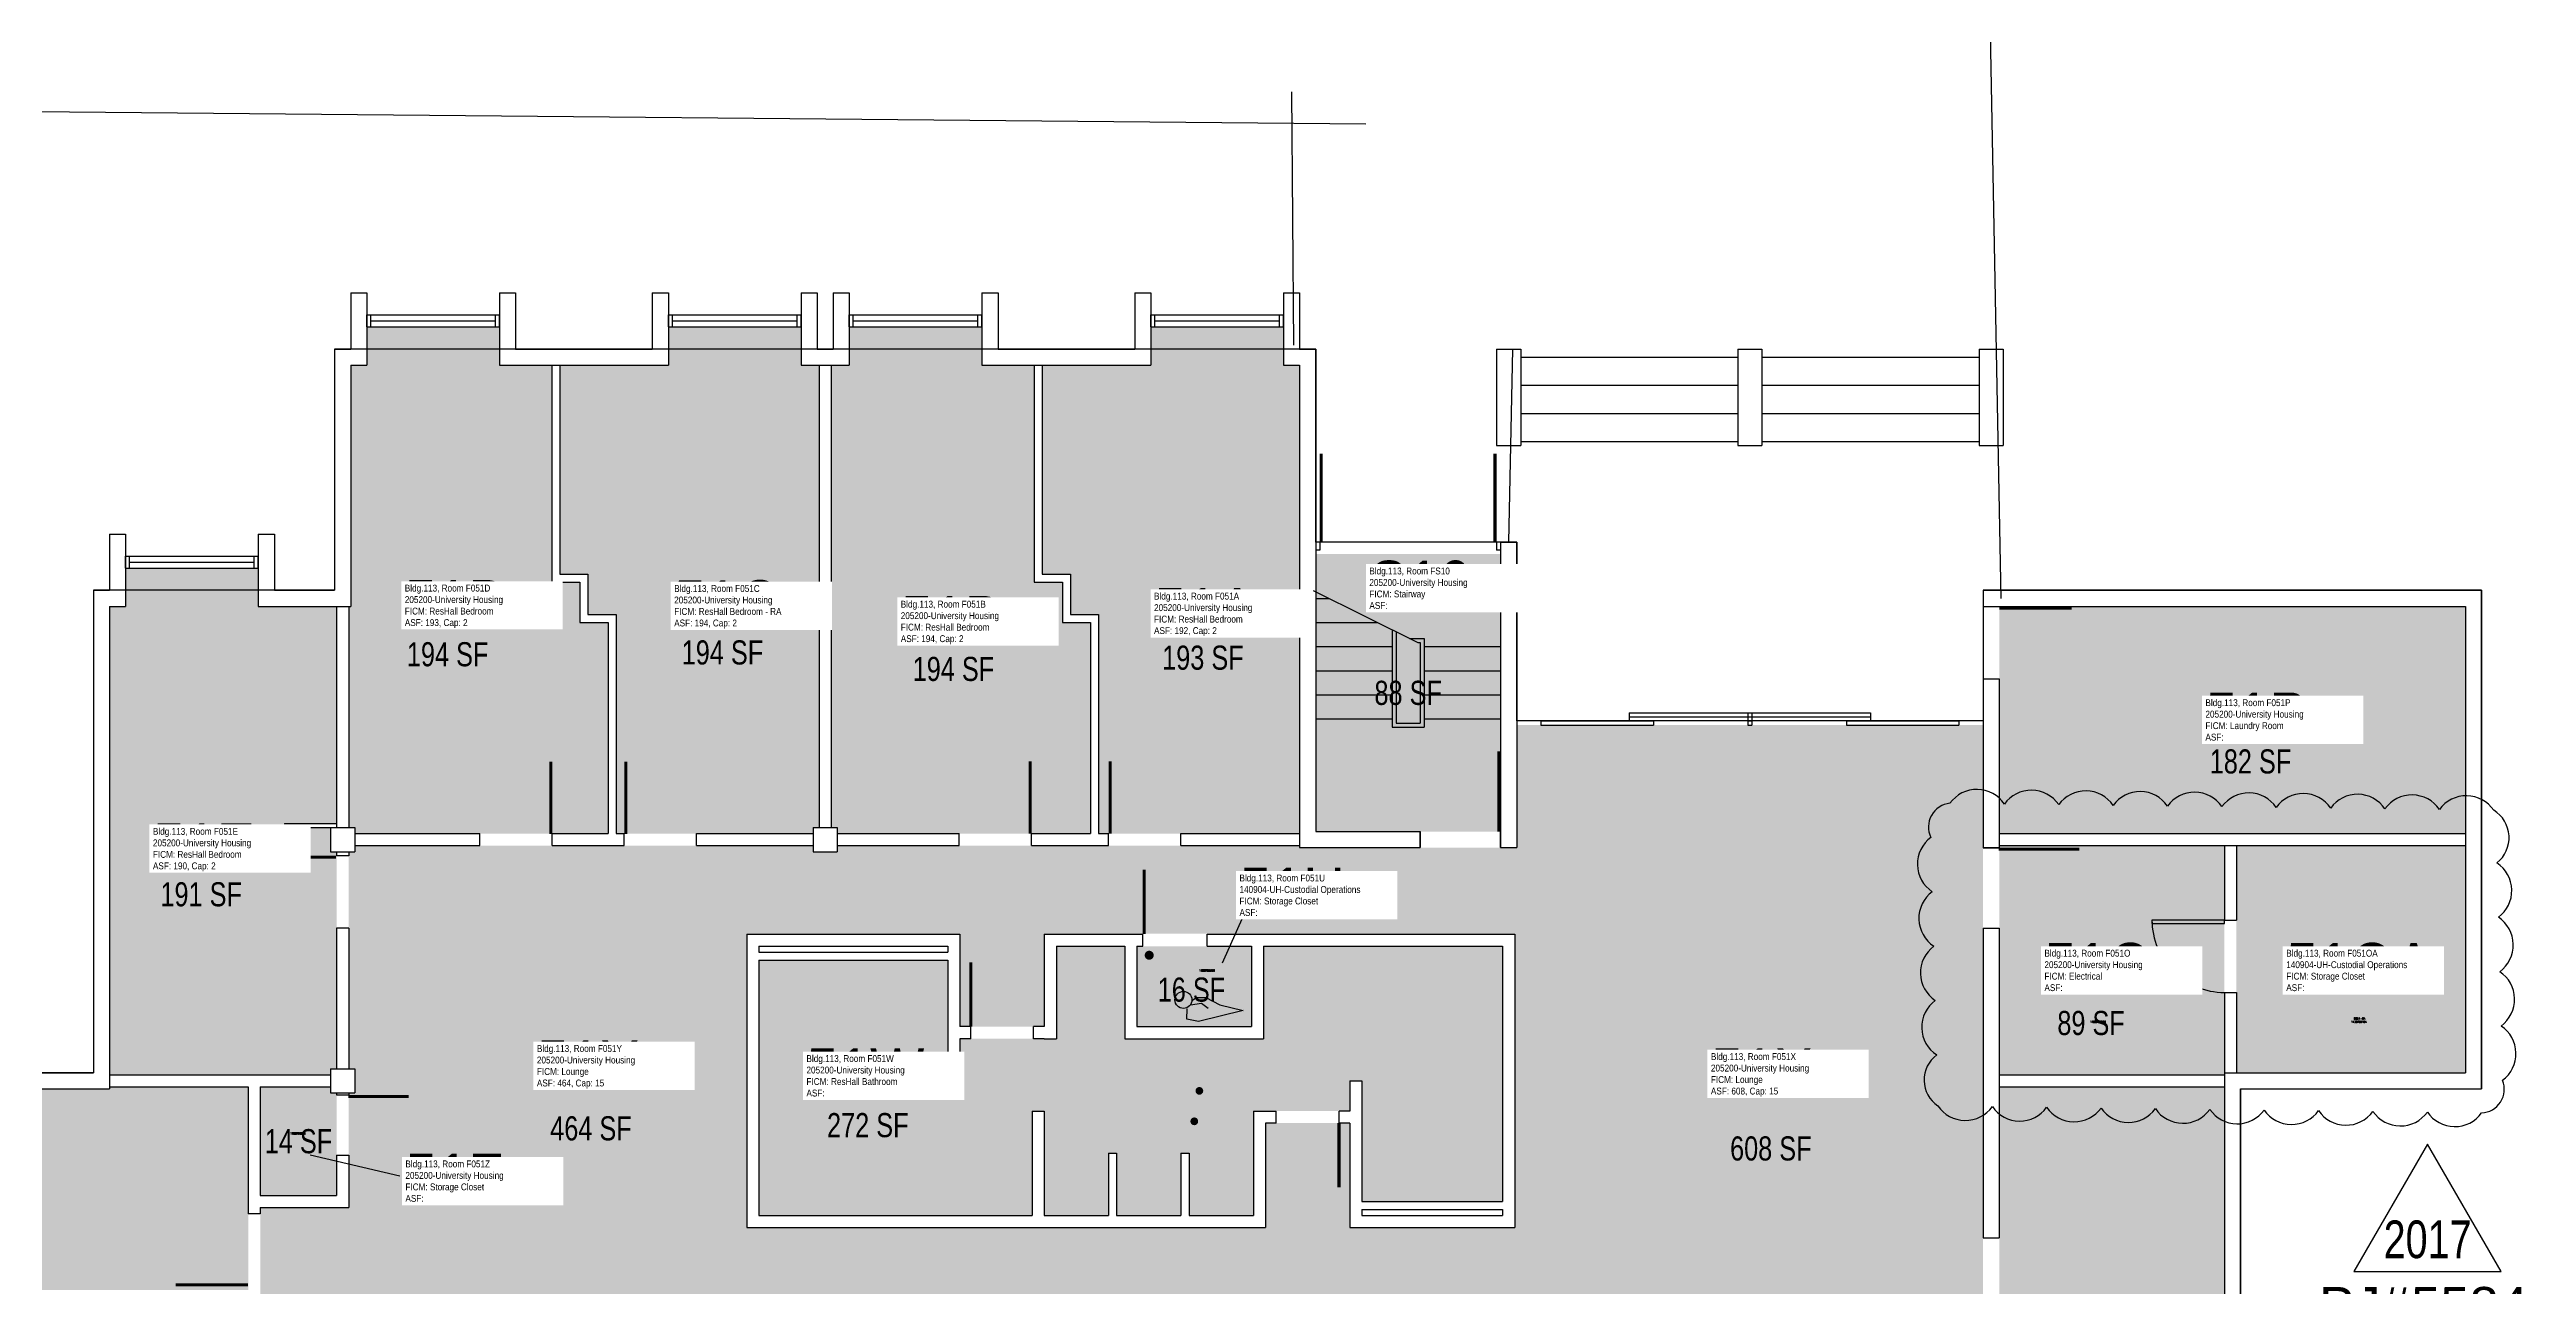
# Model space of a CAD drawing. Header units: inches. Extents: x -168 to 3268, y -1228 to 4808.
# Drawn here: x 814 to 2046, y 258 to 873 of the extents above; entities that cross this region are included whole.
import ezdxf
from ezdxf.enums import TextEntityAlignment as Align

# ---------------------------------------------------------------- set-up
doc = ezdxf.new("R2010")
doc.units = ezdxf.units.IN
doc.header["$LTSCALE"] = 100
doc.header["$MEASUREMENT"] = 0
doc.layers.get('0').update_dxf_attribs({"linetype": 'CONTINUOUS'})
for name, color, linetype in [('A-DOOR', 2, 'CONTINUOUS'), ('A-FLOR', 3, 'CONTINUOUS'), ('A-GLAZ', 1, 'CONTINUOUS'), ('A-IDEN-ICON', 4, 'CONTINUOUS'), ('A-IDEN-RNUM', 7, 'CONTINUOUS'), ('A-IDEN-SNUM', 4, 'CONTINUOUS'), ('A-IDEN-VNUM', 4, 'CONTINUOUS'), ('A-SITE', 3, 'CONTINUOUS'), ('A-WALL', 5, 'CONTINUOUS'), ('AREA-TEXT', 3, 'CONTINUOUS'), ('Rooms-Category-Color', 7, 'CONTINUOUS'), ('Rooms-College-Color', 7, 'CONTINUOUS'), ('Rooms-Department-Color', 7, 'CONTINUOUS'), ('Rooms-Division-Color', 7, 'CONTINUOUS'), ('Rooms-Information', 7, 'CONTINUOUS')]:
    doc.layers.add(name, color=color, linetype=linetype)
doc.layers.add('A-REV', color=1, linetype='CONTINUOUS', true_color=0xff0000)
doc.styles.add('Arial', font='arial.ttf')
doc.styles.add('CP_AREA', font='arial.ttf', dxfattribs={"height": 15})
doc.styles.add('CP_ROOMVNUMBER', font='arial.ttf', dxfattribs={"width": 0.85, "height": 0.075})
doc.styles.add('ROOMSNUMBER', font='TXT.SHX', dxfattribs={"height": 1})

# ---------------------------------------------------------------- blocks, each defined once
blk = doc.blocks.new('CPBATH')
at = {"const_width": 0.0127}
for points in [[(0.0571, 0.0168, 0.861492), (-0.0551, 0, 1)], [(-0.0551, 0, 0.726902), (0.0487, -0.0337, 1)], [(0.0571, 0.0168, 0.729002), (-0.0084, -0.0042, 1)], [(-0.0084, -0.0042, 0.609468), (0.0487, -0.0337, 1)]]:
    blk.add_lwpolyline(points, format="xyb", dxfattribs=at)
at = {"const_width": 0.00637}
for points in [[(0.0544, 0.0152, 1), (0.0599, 0.0184, 1)], [(0.0459, -0.0353, 1), (0.0515, -0.0321, 1)]]:
    blk.add_lwpolyline(points, format="xyb", close=True, dxfattribs=at)
blk = doc.blocks.new('CPCUST')
for p, q in [((0.0262, -0.0408), (0.0446, -0.0406)), ((0.0297, -0.0341), (0.0376, -0.0302)), ((0.0376, -0.0302), (0.0533, -0.0324)), ((0.0446, -0.0406), (0.0543, -0.0505)), ((0.0533, -0.0324), (0.0745, -0.0479)), ((0.0171, -0.0639), (0.02, -0.0466)), ((0.0358, -0.0705), (0.0171, -0.0639)), ((0.1117, -0.0625), (0.0358, -0.0705)), ((0.0745, -0.0479), (0.1117, -0.0625))]:
    blk.add_line(p, q)
at = {"const_width": 0.015}
blk.add_lwpolyline([(-0.03, 0.05), (0.01, -0.0193)], dxfattribs=at)
at = {"const_width": 0.0075}
blk.add_lwpolyline([(-0.0332, 0.0481, 1), (-0.0268, 0.0519, 1)], format="xyb", close=True, dxfattribs=at)
blk.add_circle((0.0158, -0.0313), 0.0141)
blk = doc.blocks.new('ProjectRev')
at = {"transparency": 16777216}
blk.add_lwpolyline([(0, 0.122), (-0.1221, -0.0895), (0.1221, -0.0895)], close=True, dxfattribs=at)
at = {"transparency": 16777216, "insert": (-0.1798, -0.1151), "char_height": 0.0625, "width": 0.24749, "attachment_point": 1, "style": 'Arial'}
blk.add_mtext('PJ#', dxfattribs=at)
at = {"transparency": 16777216, "style": 'Arial', "width": 0.75}
blk.add_attdef('YEAR', text='', height=2.5, dxfattribs=at).set_placement((0, 0), align=Align.MIDDLE_CENTER)
at = {"transparency": 16777216, "style": 'Arial'}
blk.add_attdef('PROJECT', text='', height=2.5, dxfattribs=at).set_placement((-0.0276, -0.1151), align=Align.TOP_LEFT)

msp = doc.modelspace()

# ---------------------------------------------------------------- hatches: boundary and pattern name
at = {"layer": 'A-DOOR'}
h = msp.add_hatch(color=256, dxfattribs=at)
h.dxf.hatch_style = 1
h.paths.add_polyline_path([(1860, 440), (1860, 438.3), (1896, 438.3), (1896, 440)])
at = {"layer": 'Rooms-Category-Color', "true_color": 0x728ef3}
for points in [[(963, 596), (963, 486), (966, 486), (966, 483), (1028.2, 483), (1064.2, 483), (1092, 483), (1064.2, 483), (1092, 483), (1092, 588), (1078, 588), (1078, 608), (1064, 608), (1064, 716), (1038, 716), (1038, 735), (972, 735), (972, 716), (964, 716), (964, 596)], [(1068, 612), (1082, 612), (1082, 592), (1096, 592), (1096, 483), (1100, 483), (1136, 483), (1194, 483), (1194, 486), (1197, 486), (1197, 716), (1188, 716), (1188, 735), (1122, 735), (1122, 716), (1068, 716)], [(1278, 716), (1304, 716), (1304, 608), (1318, 608), (1318, 588), (1332, 588), (1332, 483), (1302.7, 483), (1266.7, 483), (1206, 483), (1206, 486), (1203, 486), (1203, 716), (1212, 716), (1212, 735), (1278, 735), (1278, 716), (1278, 735)], [(1362, 735), (1362, 716), (1308, 716), (1308, 612), (1322, 612), (1322, 592), (1336, 592), (1336, 483), (1341, 483), (1377, 483), (1436, 483), (1436, 716), (1428, 716), (1428, 735)], [(918, 615), (852, 615), (852, 596), (844, 596), (844, 363), (954, 363), (954, 366), (957, 366), (957, 436), (957, 472), (957, 474), (954, 474), (954, 486), (931, 486), (931, 488), (957, 488), (957, 596), (918, 596)], [(1784, 483), (1821, 483), (2016, 483), (2016, 596), (1986, 596), (1784, 596), (1784, 560)], [(1348, 287), (1419, 287), (1419, 339), (1461, 339), (1461, 287.1), (1543, 287.3), (1543, 433.3), (1390, 433.3), (1358, 433.3), (1348, 433.3), (1348, 477), (1377, 477), (1436, 477), (1436, 476), (1496, 476), (1536, 476), (1544, 476), (1544, 477), (1544, 483), (1544, 537), (1776, 537), (1776, 475.9), (1776, 435.9), (1776, 282), (1776, 246), (1774, 246), (1774, 243), (1713.2, 243), (1677.2, 243), (1641.3, 243), (1546, 243), (1546, 246), (1534, 246), (1534, 243), (1473.3, 243), (1437.3, 243), (1348, 243), (1437.3, 243), (1348, 243)], [(1348, 243), (1304, 243), (1304, 244), (1244, 244), (1204, 244), (1196, 244), (1196, 243), (1132.4, 243), (1096.4, 243), (1060.6, 243), (1096.4, 243), (1060.6, 243), (1024.6, 243), (966, 243), (966, 246), (954, 246), (954, 243), (919, 243), (919, 257.8), (919, 293.8), (919, 297), (963, 297), (963, 323), (963, 353), (963, 354), (966, 354), (966, 366), (963, 366), (963, 436), (963, 472), (963, 474), (966, 474), (966, 477), (1028.2, 477), (1064.2, 477), (1100, 477), (1064.2, 477), (1100, 477), (1136, 477), (1194, 477), (1194, 474), (1206, 474), (1206, 477), (1266.7, 477), (1302.7, 477), (1348, 477), (1348, 433.3), (1309, 433), (1309, 387), (1267, 387), (1267, 433.3), (1161, 433), (1161, 287), (1348, 287)], [(1902, 364), (2016, 364), (2016, 477), (1902, 477)], [(1167, 420), (1261, 420), (1261, 360), (1267, 360), (1267, 381), (1315, 381), (1315, 427), (1349, 427), (1349, 381), (1418, 381), (1418, 427), (1537, 427), (1537, 300), (1467, 300), (1467, 360), (1461, 360), (1461, 345), (1413, 345), (1413, 293), (1381, 293), (1381, 324), (1377, 324), (1377, 293), (1345, 293), (1345, 324), (1341, 324), (1341, 293), (1309, 293), (1309, 345), (1303, 345), (1303, 293), (1167, 293)], [(1412, 427), (1390, 427), (1385, 427), (1379, 427), (1358, 427), (1355, 427), (1355, 387), (1385, 387), (1412, 387)], [(913, 357), (913, 293.8), (913, 257.8), (913, 256), (805, 256), (805, 242), (785, 242), (785, 228), (680, 228), (680, 282), (661, 282), (661, 348), (680, 348), (680, 356), (844, 356), (844, 357)], [(957, 323), (957, 353), (957, 354), (954, 354), (954, 357), (919, 357), (919, 303), (957, 303)], [(1888, 124), (1896, 124), (1896, 357), (1786, 357), (1784, 357), (1784, 282), (1784, 246), (1786, 246), (1786, 234), (1809, 234), (1809, 232), (1783, 232), (1783, 124), (1822, 124), (1822, 105), (1888, 105)]]:
    msp.add_hatch(color=171, dxfattribs=at).paths.add_polyline_path(points)
at = {"layer": 'Rooms-Category-Color', "true_color": 0xadadad}
for points in [[(1496, 484), (1536, 484), (1536, 622), (1444, 622), (1444, 484)], [(1784, 475.9), (1784, 435.9), (1784, 363), (1786, 363), (1821, 363), (1827, 363), (1896, 363), (1896, 364), (1896, 404), (1896, 477), (1821, 477), (1784, 477)]]:
    msp.add_hatch(color=253, dxfattribs=at).paths.add_polyline_path(points)
at = {"layer": 'Rooms-College-Color', "true_color": 0xadadad}
for points in [[(963, 596), (963, 486), (966, 486), (966, 483), (1028.2, 483), (1064.2, 483), (1092, 483), (1064.2, 483), (1092, 483), (1092, 588), (1078, 588), (1078, 608), (1064, 608), (1064, 716), (1038, 716), (1038, 735), (972, 735), (972, 716), (964, 716), (964, 596)], [(1068, 612), (1082, 612), (1082, 592), (1096, 592), (1096, 483), (1100, 483), (1136, 483), (1194, 483), (1194, 486), (1197, 486), (1197, 716), (1188, 716), (1188, 735), (1122, 735), (1122, 716), (1068, 716)], [(1278, 716), (1304, 716), (1304, 608), (1318, 608), (1318, 588), (1332, 588), (1332, 483), (1302.7, 483), (1266.7, 483), (1206, 483), (1206, 486), (1203, 486), (1203, 716), (1212, 716), (1212, 735), (1278, 735), (1278, 716), (1278, 735)], [(1362, 735), (1362, 716), (1308, 716), (1308, 612), (1322, 612), (1322, 592), (1336, 592), (1336, 483), (1341, 483), (1377, 483), (1436, 483), (1436, 716), (1428, 716), (1428, 735)], [(1496, 484), (1536, 484), (1536, 622), (1444, 622), (1444, 484)], [(918, 615), (852, 615), (852, 596), (844, 596), (844, 363), (954, 363), (954, 366), (957, 366), (957, 436), (957, 472), (957, 474), (954, 474), (954, 486), (931, 486), (931, 488), (957, 488), (957, 596), (918, 596)], [(1784, 483), (1821, 483), (2016, 483), (2016, 596), (1986, 596), (1784, 596), (1784, 560)], [(1348, 287), (1419, 287), (1419, 339), (1461, 339), (1461, 287.1), (1543, 287.3), (1543, 433.3), (1390, 433.3), (1358, 433.3), (1348, 433.3), (1348, 477), (1377, 477), (1436, 477), (1436, 476), (1496, 476), (1536, 476), (1544, 476), (1544, 477), (1544, 483), (1544, 537), (1776, 537), (1776, 475.9), (1776, 435.9), (1776, 282), (1776, 246), (1774, 246), (1774, 243), (1713.2, 243), (1677.2, 243), (1641.3, 243), (1546, 243), (1546, 246), (1534, 246), (1534, 243), (1473.3, 243), (1437.3, 243), (1348, 243), (1437.3, 243), (1348, 243)], [(1348, 243), (1304, 243), (1304, 244), (1244, 244), (1204, 244), (1196, 244), (1196, 243), (1132.4, 243), (1096.4, 243), (1060.6, 243), (1096.4, 243), (1060.6, 243), (1024.6, 243), (966, 243), (966, 246), (954, 246), (954, 243), (919, 243), (919, 257.8), (919, 293.8), (919, 297), (963, 297), (963, 323), (963, 353), (963, 354), (966, 354), (966, 366), (963, 366), (963, 436), (963, 472), (963, 474), (966, 474), (966, 477), (1028.2, 477), (1064.2, 477), (1100, 477), (1064.2, 477), (1100, 477), (1136, 477), (1194, 477), (1194, 474), (1206, 474), (1206, 477), (1266.7, 477), (1302.7, 477), (1348, 477), (1348, 433.3), (1309, 433), (1309, 387), (1267, 387), (1267, 433.3), (1161, 433), (1161, 287), (1348, 287)], [(1784, 475.9), (1784, 435.9), (1784, 363), (1786, 363), (1821, 363), (1827, 363), (1896, 363), (1896, 364), (1896, 404), (1896, 477), (1821, 477), (1784, 477)], [(1902, 364), (2016, 364), (2016, 477), (1902, 477)], [(1167, 420), (1261, 420), (1261, 360), (1267, 360), (1267, 381), (1315, 381), (1315, 427), (1349, 427), (1349, 381), (1418, 381), (1418, 427), (1537, 427), (1537, 300), (1467, 300), (1467, 360), (1461, 360), (1461, 345), (1413, 345), (1413, 293), (1381, 293), (1381, 324), (1377, 324), (1377, 293), (1345, 293), (1345, 324), (1341, 324), (1341, 293), (1309, 293), (1309, 345), (1303, 345), (1303, 293), (1167, 293)], [(1412, 427), (1390, 427), (1385, 427), (1379, 427), (1358, 427), (1355, 427), (1355, 387), (1385, 387), (1412, 387)], [(913, 357), (913, 293.8), (913, 257.8), (913, 256), (805, 256), (805, 242), (785, 242), (785, 228), (680, 228), (680, 282), (661, 282), (661, 348), (680, 348), (680, 356), (844, 356), (844, 357)], [(957, 323), (957, 353), (957, 354), (954, 354), (954, 357), (919, 357), (919, 303), (957, 303)], [(1888, 124), (1896, 124), (1896, 357), (1786, 357), (1784, 357), (1784, 282), (1784, 246), (1786, 246), (1786, 234), (1809, 234), (1809, 232), (1783, 232), (1783, 124), (1822, 124), (1822, 105), (1888, 105)]]:
    msp.add_hatch(color=253, dxfattribs=at).paths.add_polyline_path(points)
at = {"layer": 'Rooms-Department-Color', "true_color": 0x604aed}
for points in [[(963, 596), (963, 486), (966, 486), (966, 483), (1028.2, 483), (1064.2, 483), (1092, 483), (1064.2, 483), (1092, 483), (1092, 588), (1078, 588), (1078, 608), (1064, 608), (1064, 716), (1038, 716), (1038, 735), (972, 735), (972, 716), (964, 716), (964, 596)], [(1068, 612), (1082, 612), (1082, 592), (1096, 592), (1096, 483), (1100, 483), (1136, 483), (1194, 483), (1194, 486), (1197, 486), (1197, 716), (1188, 716), (1188, 735), (1122, 735), (1122, 716), (1068, 716)], [(1278, 716), (1304, 716), (1304, 608), (1318, 608), (1318, 588), (1332, 588), (1332, 483), (1302.7, 483), (1266.7, 483), (1206, 483), (1206, 486), (1203, 486), (1203, 716), (1212, 716), (1212, 735), (1278, 735), (1278, 716), (1278, 735)], [(1362, 735), (1362, 716), (1308, 716), (1308, 612), (1322, 612), (1322, 592), (1336, 592), (1336, 483), (1341, 483), (1377, 483), (1436, 483), (1436, 716), (1428, 716), (1428, 735)], [(918, 615), (852, 615), (852, 596), (844, 596), (844, 363), (954, 363), (954, 366), (957, 366), (957, 436), (957, 472), (957, 474), (954, 474), (954, 486), (931, 486), (931, 488), (957, 488), (957, 596), (918, 596)], [(1784, 483), (1821, 483), (2016, 483), (2016, 596), (1986, 596), (1784, 596), (1784, 560)], [(1348, 287), (1419, 287), (1419, 339), (1461, 339), (1461, 287.1), (1543, 287.3), (1543, 433.3), (1390, 433.3), (1358, 433.3), (1348, 433.3), (1348, 477), (1377, 477), (1436, 477), (1436, 476), (1496, 476), (1536, 476), (1544, 476), (1544, 477), (1544, 483), (1544, 537), (1776, 537), (1776, 475.9), (1776, 435.9), (1776, 282), (1776, 246), (1774, 246), (1774, 243), (1713.2, 243), (1677.2, 243), (1641.3, 243), (1546, 243), (1546, 246), (1534, 246), (1534, 243), (1473.3, 243), (1437.3, 243), (1348, 243), (1437.3, 243), (1348, 243)], [(1348, 243), (1304, 243), (1304, 244), (1244, 244), (1204, 244), (1196, 244), (1196, 243), (1132.4, 243), (1096.4, 243), (1060.6, 243), (1096.4, 243), (1060.6, 243), (1024.6, 243), (966, 243), (966, 246), (954, 246), (954, 243), (919, 243), (919, 257.8), (919, 293.8), (919, 297), (963, 297), (963, 323), (963, 353), (963, 354), (966, 354), (966, 366), (963, 366), (963, 436), (963, 472), (963, 474), (966, 474), (966, 477), (1028.2, 477), (1064.2, 477), (1100, 477), (1064.2, 477), (1100, 477), (1136, 477), (1194, 477), (1194, 474), (1206, 474), (1206, 477), (1266.7, 477), (1302.7, 477), (1348, 477), (1348, 433.3), (1309, 433), (1309, 387), (1267, 387), (1267, 433.3), (1161, 433), (1161, 287), (1348, 287)], [(1902, 364), (2016, 364), (2016, 477), (1902, 477)], [(1167, 420), (1261, 420), (1261, 360), (1267, 360), (1267, 381), (1315, 381), (1315, 427), (1349, 427), (1349, 381), (1418, 381), (1418, 427), (1537, 427), (1537, 300), (1467, 300), (1467, 360), (1461, 360), (1461, 345), (1413, 345), (1413, 293), (1381, 293), (1381, 324), (1377, 324), (1377, 293), (1345, 293), (1345, 324), (1341, 324), (1341, 293), (1309, 293), (1309, 345), (1303, 345), (1303, 293), (1167, 293)], [(1412, 427), (1390, 427), (1385, 427), (1379, 427), (1358, 427), (1355, 427), (1355, 387), (1385, 387), (1412, 387)], [(913, 357), (913, 293.8), (913, 257.8), (913, 256), (805, 256), (805, 242), (785, 242), (785, 228), (680, 228), (680, 282), (661, 282), (661, 348), (680, 348), (680, 356), (844, 356), (844, 357)], [(957, 323), (957, 353), (957, 354), (954, 354), (954, 357), (919, 357), (919, 303), (957, 303)], [(1888, 124), (1896, 124), (1896, 357), (1786, 357), (1784, 357), (1784, 282), (1784, 246), (1786, 246), (1786, 234), (1809, 234), (1809, 232), (1783, 232), (1783, 124), (1822, 124), (1822, 105), (1888, 105)]]:
    msp.add_hatch(color=173, dxfattribs=at).paths.add_polyline_path(points)
at = {"layer": 'Rooms-Department-Color', "true_color": 0xacacac}
for points in [[(1496, 484), (1536, 484), (1536, 622), (1444, 622), (1444, 484)], [(1784, 475.9), (1784, 435.9), (1784, 363), (1786, 363), (1821, 363), (1827, 363), (1896, 363), (1896, 364), (1896, 404), (1896, 477), (1821, 477), (1784, 477)]]:
    msp.add_hatch(color=253, dxfattribs=at).paths.add_polyline_path(points)
at = {"layer": 'Rooms-Division-Color', "true_color": 0x604aed}
for points in [[(963, 596), (963, 486), (966, 486), (966, 483), (1028.2, 483), (1064.2, 483), (1092, 483), (1064.2, 483), (1092, 483), (1092, 588), (1078, 588), (1078, 608), (1064, 608), (1064, 716), (1038, 716), (1038, 735), (972, 735), (972, 716), (964, 716), (964, 596)], [(1068, 612), (1082, 612), (1082, 592), (1096, 592), (1096, 483), (1100, 483), (1136, 483), (1194, 483), (1194, 486), (1197, 486), (1197, 716), (1188, 716), (1188, 735), (1122, 735), (1122, 716), (1068, 716)], [(1278, 716), (1304, 716), (1304, 608), (1318, 608), (1318, 588), (1332, 588), (1332, 483), (1302.7, 483), (1266.7, 483), (1206, 483), (1206, 486), (1203, 486), (1203, 716), (1212, 716), (1212, 735), (1278, 735), (1278, 716), (1278, 735)], [(1362, 735), (1362, 716), (1308, 716), (1308, 612), (1322, 612), (1322, 592), (1336, 592), (1336, 483), (1341, 483), (1377, 483), (1436, 483), (1436, 716), (1428, 716), (1428, 735)], [(918, 615), (852, 615), (852, 596), (844, 596), (844, 363), (954, 363), (954, 366), (957, 366), (957, 436), (957, 472), (957, 474), (954, 474), (954, 486), (931, 486), (931, 488), (957, 488), (957, 596), (918, 596)], [(1784, 483), (1821, 483), (2016, 483), (2016, 596), (1986, 596), (1784, 596), (1784, 560)], [(1348, 287), (1419, 287), (1419, 339), (1461, 339), (1461, 287.1), (1543, 287.3), (1543, 433.3), (1390, 433.3), (1358, 433.3), (1348, 433.3), (1348, 477), (1377, 477), (1436, 477), (1436, 476), (1496, 476), (1536, 476), (1544, 476), (1544, 477), (1544, 483), (1544, 537), (1776, 537), (1776, 475.9), (1776, 435.9), (1776, 282), (1776, 246), (1774, 246), (1774, 243), (1713.2, 243), (1677.2, 243), (1641.3, 243), (1546, 243), (1546, 246), (1534, 246), (1534, 243), (1473.3, 243), (1437.3, 243), (1348, 243), (1437.3, 243), (1348, 243)], [(1348, 243), (1304, 243), (1304, 244), (1244, 244), (1204, 244), (1196, 244), (1196, 243), (1132.4, 243), (1096.4, 243), (1060.6, 243), (1096.4, 243), (1060.6, 243), (1024.6, 243), (966, 243), (966, 246), (954, 246), (954, 243), (919, 243), (919, 257.8), (919, 293.8), (919, 297), (963, 297), (963, 323), (963, 353), (963, 354), (966, 354), (966, 366), (963, 366), (963, 436), (963, 472), (963, 474), (966, 474), (966, 477), (1028.2, 477), (1064.2, 477), (1100, 477), (1064.2, 477), (1100, 477), (1136, 477), (1194, 477), (1194, 474), (1206, 474), (1206, 477), (1266.7, 477), (1302.7, 477), (1348, 477), (1348, 433.3), (1309, 433), (1309, 387), (1267, 387), (1267, 433.3), (1161, 433), (1161, 287), (1348, 287)], [(1902, 364), (2016, 364), (2016, 477), (1902, 477)], [(1167, 420), (1261, 420), (1261, 360), (1267, 360), (1267, 381), (1315, 381), (1315, 427), (1349, 427), (1349, 381), (1418, 381), (1418, 427), (1537, 427), (1537, 300), (1467, 300), (1467, 360), (1461, 360), (1461, 345), (1413, 345), (1413, 293), (1381, 293), (1381, 324), (1377, 324), (1377, 293), (1345, 293), (1345, 324), (1341, 324), (1341, 293), (1309, 293), (1309, 345), (1303, 345), (1303, 293), (1167, 293)], [(1412, 427), (1390, 427), (1385, 427), (1379, 427), (1358, 427), (1355, 427), (1355, 387), (1385, 387), (1412, 387)], [(913, 357), (913, 293.8), (913, 257.8), (913, 256), (805, 256), (805, 242), (785, 242), (785, 228), (680, 228), (680, 282), (661, 282), (661, 348), (680, 348), (680, 356), (844, 356), (844, 357)], [(957, 323), (957, 353), (957, 354), (954, 354), (954, 357), (919, 357), (919, 303), (957, 303)], [(1888, 124), (1896, 124), (1896, 357), (1786, 357), (1784, 357), (1784, 282), (1784, 246), (1786, 246), (1786, 234), (1809, 234), (1809, 232), (1783, 232), (1783, 124), (1822, 124), (1822, 105), (1888, 105)]]:
    msp.add_hatch(color=173, dxfattribs=at).paths.add_polyline_path(points)
at = {"layer": 'Rooms-Division-Color', "true_color": 0xadadad}
for points in [[(1496, 484), (1536, 484), (1536, 622), (1444, 622), (1444, 484)], [(1784, 475.9), (1784, 435.9), (1784, 363), (1786, 363), (1821, 363), (1827, 363), (1896, 363), (1896, 364), (1896, 404), (1896, 477), (1821, 477), (1784, 477)]]:
    msp.add_hatch(color=253, dxfattribs=at).paths.add_polyline_path(points)

# ---------------------------------------------------------------- linework, layer by layer
for p, q in [((1534, 724), (1534, 676)), ((1534, 724), (1546, 724)), ((1546, 724), (1546, 676)), ((1654, 724), (1666, 724)), ((1654, 724), (1654, 676)), ((1666, 724), (1666, 676)), ((1774, 724), (1786, 724)), ((1774, 724), (1774, 676)), ((1786, 724), (1786, 676)), ((1534, 676), (1546, 676)), ((1654, 676), (1666, 676)), ((1774, 676), (1786, 676))]:
    msp.add_line(p, q)
msp.add_lwpolyline([(1296, 92), (1296, -4), (1784, -4), (1784, 116), (1904, 116), (1904, 356), (2024, 356), (2024, 604), (1776, 604), (1776, 539), (1544, 539), (1544, 628), (1444, 628), (1444, 724), (956, 724), (956, 604), (836, 604), (836, 364), (672, 364), (672, 116), (956, 116), (956, -4), (1204, -4), (1204, 92)], close=True)
at = {"layer": 'A-DOOR'}
for points, format in [([(1446.7, 628, 1.5, 1.5, 0), (1446.7, 672, 0, 0, 0), (1446, 672, 0, 0, -0.414214), (1490, 628, 0, 0, -0.414214)], "xyseb"), ([(1533.2, 628, 1.5, 1.5, 0), (1533.2, 672, 0, 0, 0), (1534, 672, 0, 0, 0.414214), (1490, 628, 0, 0, 0.414214)], "xyseb"), ([(1784.1, 595.2, 1.5, 1.5, 0), (1820.1, 595.2, 0, 0, 0), (1820.1, 594.5, 0, 0, -0.414214), (1782.6, 560, 0, 0, -0.414214)], "xyseb"), ([(1063.5, 482.8, 1.5, 1.5, 0), (1063.5, 518.8, 0, 0, 0), (1062.7, 518.8, 0, 0, 0.414214), (1028.2, 481.3, 0, 0, 0.414214)], "xyseb"), ([(1100.8, 482.8, 1.5, 1.5, 0), (1100.8, 518.8, 0, 0, 0), (1101.5, 518.8, 0, 0, -0.414214), (1136, 481.3, 0, 0, -0.414214)], "xyseb"), ([(1301.9, 483, 1.5, 1.5, 0), (1301.9, 519, 0, 0, 0), (1301.2, 519, 0, 0, 0.414214), (1266.7, 481.5, 0, 0, 0.414214)], "xyseb"), ([(1341.7, 483, 1.5, 1.5, 0), (1341.7, 519, 0, 0, 0), (1342.5, 519, 0, 0, -0.414214), (1377, 481.5, 0, 0, -0.414214)], "xyseb"), ([(1535.1, 483.9, 1.5, 1.5, 0), (1535.1, 523.9, 0, 0, 0), (1535.9, 523.9, 0, 0, 0.414214), (1495.9, 483.9, 0, 0, 0.414214)], "xyseb"), ([(956.7, 471.2, 1.5, 1.5, 0), (920.7, 471.2, 0, 0, 0), (920.7, 470.5, 0, 0, 0.414214), (958.2, 436, 0, 0, 0.414214)], "xyseb"), ([(1783.8, 475.2, 1.5, 1.5, 0), (1823.8, 475.2, 0, 0, 0), (1823.8, 475.9, 0, 0, -0.414214), (1783.8, 435.9, 0, 0, -0.414214)], "xyseb"), ([(1358.7, 433, 1.5, 1.5, 0), (1358.7, 465, 0, 0, 0), (1358, 465, 0, 0, -0.414214), (1390, 433, 0, 0, -0.414214)], "xyseb"), ([(1860, 440), (1860, 438.3), (1896, 438.3), (1896, 440), (1860, 440, 0.414214), (1896, 404)], "xyb"), ([(1272.4, 387, 1.5, 1.5, 0), (1272.4, 419, 0, 0, 0), (1271.6, 419, 0, 0, -0.414214), (1303.6, 387, 0, 0, -0.414214)], "xyseb"), ([(962.8, 352.2, 1.5, 1.5, 0), (992.8, 352.2, 0, 0, 0), (992.8, 353, 0, 0, -0.414214), (962.8, 323, 0, 0, -0.414214)], "xyseb"), ([(1455.6, 339, 1.5, 1.5, 0), (1455.6, 307, 0, 0, 0), (1456.4, 307, 0, 0, -0.414214), (1424.4, 339, 0, 0, -0.414214)], "xyseb"), ([(912.9, 258.5, 1.5, 1.5, 0), (876.9, 258.5, 0, 0, 0), (876.9, 259.3, 0, 0, -0.414214), (914.4, 293.8, 0, 0, -0.414214)], "xyseb"), ([(1785.9, 246.8, 1.5, 1.5, 0), (1821.9, 246.8, 0, 0, 0), (1821.9, 247.5, 0, 0, 0.414214), (1784.4, 282, 0, 0, 0.414214)], "xyseb")]:
    msp.add_lwpolyline(points, format=format, dxfattribs=at)
at = {"layer": 'A-FLOR'}
for p, q in [((1442.7, 603.9), (1494.8, 578)), ((1444, 600), (1450.5, 600)), ((1444, 588), (1474.7, 588)), ((1444, 576), (1482, 576)), ((1498, 576), (1536, 576)), ((1444, 564), (1482, 564)), ((1498, 564), (1536, 564)), ((1444, 552), (1482, 552)), ((1498, 552), (1536, 552)), ((1444, 540), (1482, 540)), ((1498, 540), (1536, 540))]:
    msp.add_line(p, q, dxfattribs=at)
at = {"layer": 'A-GLAZ'}
for p, q in [((974, 741), (1036, 741)), ((1124, 741), (1186, 741)), ((1214, 741), (1276, 741)), ((1364, 741), (1426, 741)), ((974, 738), (1036, 738)), ((974, 735), (1036, 735)), ((1124, 738), (1186, 738)), ((1124, 735), (1186, 735)), ((1214, 738), (1276, 738)), ((1214, 735), (1276, 735)), ((1364, 738), (1426, 738)), ((1364, 735), (1426, 735)), ((854, 621), (916, 621)), ((854, 618), (916, 618)), ((854, 615), (916, 615)), ((1600, 543), (1720, 543)), ((1556, 539), (1612, 539)), ((1556, 537), (1612, 537)), ((1600, 541), (1720, 541)), ((1659, 539), (1661, 539)), ((1659, 537), (1661, 537)), ((1708, 539), (1764, 539)), ((1708, 537), (1764, 537))]:
    msp.add_line(p, q, dxfattribs=at)
at = {"layer": 'A-IDEN-VNUM'}
for points in [[(1408, 441.9), (1397.4, 418.5)], [(988.5, 312.6), (943.8, 323)]]:
    msp.add_lwpolyline(points, dxfattribs=at)
at = {"layer": 'A-REV'}
msp.add_lwpolyline([(1753.5, 347.6, 0.520567), (1780.6, 347.2, 0.520567), (1807.6, 346.9, 0.520567), (1834.7, 346.5, 0.520567), (1861.7, 346.2, 0.520567), (1888.8, 345.8, 0.520567), (1915.8, 345.5, 0.520567), (1942.9, 345.2, 0.520567), (1969.9, 344.8, 0.520567), (1997, 344.5, 0.520567), (2024, 344.1, 0.520567), (2034.4, 360.3, 0.520567), (2033.7, 387.3, 0.520567), (2033, 414.3, 0.520567), (2032.3, 441.4, 0.520567), (2031.6, 468.4, 0.520567), (2030, 494.6, 0.520567), (2003, 495, 0.520567), (1975.9, 495.3, 0.520567), (1948.9, 495.7, 0.520567), (1921.8, 496, 0.520567), (1894.8, 496.4, 0.520567), (1867.7, 496.7, 0.520567), (1840.7, 497, 0.520567), (1813.6, 497.4, 0.520567), (1786.6, 497.7, 0.520567), (1759.5, 498.1, 0.520567), (1750, 481.1, 0.520567), (1750.7, 454.1, 0.520567), (1751.5, 427, 0.520567), (1752.2, 400, 0.520567), (1752.9, 372.9, 0.520567)], format="xyb", close=True, dxfattribs=at)
at = {"layer": 'A-SITE'}
for p, q in [((1785, 600), (1778, 970)), ((1432, 852), (1433, 726)), ((605, 844), (1469, 836)), ((1540, 628), (1542, 724)), ((1546, 720), (1654, 720)), ((1666, 720), (1774, 720)), ((1546, 706), (1654, 706)), ((1666, 706), (1774, 706)), ((1546, 692), (1654, 692)), ((1666, 692), (1774, 692)), ((1546, 678), (1654, 678)), ((1666, 678), (1774, 678))]:
    msp.add_line(p, q, dxfattribs=at)
at = {"layer": 'A-WALL'}
for p, q in [((964, 752), (972, 752)), ((964, 752), (964, 724)), ((972, 752), (972, 716)), ((1038, 752), (1038, 716)), ((1038, 752), (1046, 752)), ((1046, 752), (1046, 724)), ((1114, 752), (1114, 724)), ((1114, 752), (1122, 752)), ((1122, 752), (1122, 716)), ((1188, 752), (1188, 716)), ((1188, 752), (1196, 752)), ((1196, 752), (1196, 724)), ((1196, 752), (1196, 724)), ((1204, 752), (1212, 752)), ((1204, 752), (1204, 724)), ((1204, 752), (1204, 724)), ((1212, 752), (1212, 716)), ((1278, 752), (1278, 716)), ((1278, 752), (1278, 716)), ((1278, 752), (1286, 752)), ((1286, 752), (1286, 724)), ((1354, 752), (1362, 752)), ((1354, 752), (1354, 724)), ((1362, 752), (1362, 716)), ((1428, 752), (1428, 716)), ((1428, 752), (1436, 752)), ((1436, 752), (1436, 724)), ((972, 741), (974, 741)), ((972, 735), (972, 741)), ((974, 735), (974, 741)), ((1036, 741), (1038, 741)), ((1036, 735), (1036, 741)), ((1038, 735), (1038, 741)), ((1122, 741), (1124, 741)), ((1122, 735), (1122, 741)), ((1124, 735), (1124, 741)), ((1186, 741), (1188, 741)), ((1186, 735), (1186, 741)), ((1188, 735), (1188, 741)), ((1212, 741), (1214, 741)), ((1212, 735), (1212, 741)), ((1214, 735), (1214, 741)), ((1276, 741), (1278, 741)), ((1276, 735), (1276, 741)), ((1278, 735), (1278, 741)), ((1362, 741), (1364, 741)), ((1362, 735), (1362, 741)), ((1364, 735), (1364, 741)), ((1426, 741), (1428, 741)), ((1426, 735), (1426, 741)), ((1428, 735), (1428, 741)), ((972, 735), (974, 735)), ((1036, 735), (1038, 735)), ((1122, 735), (1124, 735)), ((1186, 735), (1188, 735)), ((1212, 735), (1214, 735)), ((1276, 735), (1278, 735)), ((1362, 735), (1364, 735)), ((1426, 735), (1428, 735)), ((956, 724), (956, 604)), ((956, 724), (964, 724)), ((956, 716), (956, 604)), ((964, 716), (964, 596)), ((964, 716), (964, 596)), ((964, 716), (972, 716)), ((1038, 716), (1122, 716)), ((1046, 724), (1114, 724)), ((1064, 716), (1064, 608)), ((1068, 716), (1068, 612)), ((1188, 716), (1212, 716)), ((1196, 724), (1204, 724)), ((1197, 716), (1197, 486)), ((1203, 716), (1203, 486)), ((1278, 716), (1362, 716)), ((1286, 724), (1354, 724)), ((1304, 716), (1304, 608)), ((1308, 716), (1308, 612)), ((1428, 716), (1436, 716)), ((1436, 724), (1444, 724)), ((1436, 716), (1436, 476)), ((1444, 724), (1444, 484)), ((1534, 724), (1534, 676)), ((1534, 724), (1546, 724)), ((1546, 724), (1546, 676)), ((1654, 724), (1654, 676)), ((1654, 724), (1666, 724)), ((1666, 724), (1666, 676)), ((1774, 724), (1774, 676)), ((1774, 724), (1786, 724)), ((1786, 724), (1786, 676)), ((1534, 676), (1546, 676)), ((1654, 676), (1666, 676)), ((1774, 676), (1786, 676)), ((844, 632), (852, 632)), ((844, 632), (844, 604)), ((852, 632), (852, 596)), ((918, 632), (918, 596)), ((918, 632), (926, 632)), ((926, 632), (926, 604)), ((852, 615), (852, 621)), ((852, 621), (854, 621)), ((854, 615), (854, 621)), ((916, 615), (916, 621)), ((916, 621), (918, 621)), ((918, 615), (918, 621)), ((1446, 628), (1444, 628)), ((1446, 624), (1444, 624)), ((1446, 628), (1446, 624)), ((1534, 628), (1534, 624)), ((1536, 628), (1534, 628)), ((1536, 624), (1534, 624)), ((1536, 628), (1536, 476)), ((1536, 628), (1544, 628)), ((1544, 628), (1544, 476)), ((836, 604), (836, 364)), ((836, 604), (844, 604)), ((852, 615), (854, 615)), ((916, 615), (918, 615)), ((926, 604), (956, 604)), ((1064, 608), (1078, 608)), ((1068, 612), (1082, 612)), ((1078, 608), (1078, 588)), ((1082, 612), (1082, 592)), ((1304, 608), (1318, 608)), ((1308, 612), (1322, 612)), ((1318, 608), (1318, 588)), ((1322, 612), (1322, 592)), ((1776, 604), (2024, 604)), ((1776, 604), (1776, 596)), ((2024, 604), (2024, 356)), ((844, 596), (844, 356)), ((844, 596), (852, 596)), ((918, 596), (964, 596)), ((957, 596), (957, 486)), ((963, 596), (963, 486)), ((1082, 592), (1096, 592)), ((1096, 592), (1096, 483)), ((1322, 592), (1336, 592)), ((1336, 592), (1336, 483)), ((1776, 596), (2016, 596)), ((1776, 596), (1794.1, 596)), ((2016, 596), (2016, 364)), ((1078, 588), (1092, 588)), ((1092, 588), (1092, 483)), ((1318, 588), (1332, 588)), ((1332, 588), (1332, 483)), ((1482, 584.3), (1482, 536)), ((1484, 583.4), (1484, 538)), ((1490.7, 580), (1498, 580)), ((1498, 580), (1498, 536)), ((1494.8, 578), (1496, 578)), ((1496, 578), (1496, 538)), ((1776, 560), (1776, 475.9)), ((1776, 560), (1784, 560)), ((1776, 560), (1784, 560)), ((1784, 560), (1784, 475.9)), ((1544, 543), (1544, 537)), ((1600, 543), (1600, 539)), ((1659, 543), (1659, 537)), ((1661, 543), (1661, 537)), ((1720, 543), (1720, 539)), ((1776, 543), (1776, 537)), ((1482, 536), (1498, 536)), ((1484, 538), (1496, 538)), ((1556, 539), (1556, 537)), ((1612, 539), (1612, 537)), ((1708, 539), (1708, 537)), ((1764, 539), (1764, 537)), ((1535.9, 476), (1535.9, 493.9)), ((931, 488), (957, 488)), ((931, 488), (931, 486)), ((931, 486), (957, 486)), ((954, 486), (966, 486)), ((954, 486), (954, 474)), ((966, 486), (966, 474)), ((966, 483), (1028.2, 483)), ((1028.2, 477), (1028.2, 483)), ((1064.2, 477), (1064.2, 483)), ((1064.2, 483), (1092, 483)), ((1096, 483), (1100, 483)), ((1100, 477), (1100, 483)), ((1136, 483), (1194, 483)), ((1136, 477), (1136, 483)), ((1194, 486), (1206, 486)), ((1194, 486), (1194, 474)), ((1206, 486), (1206, 474)), ((1206, 483), (1266.7, 483)), ((1266.7, 477), (1266.7, 483)), ((1302.7, 477), (1302.7, 483)), ((1302.7, 483), (1332, 483)), ((1336, 483), (1341, 483)), ((1341, 477), (1341, 483)), ((1377, 477), (1377, 483)), ((1377, 483), (1436, 483)), ((1444, 484), (1496, 484)), ((1495.9, 476), (1495.9, 484)), ((1496, 484), (1496, 476)), ((1784, 483), (2016, 483)), ((954, 474), (966, 474)), ((957, 474), (957, 472)), ((963, 472), (957, 472)), ((963, 474), (963, 472)), ((966, 477), (1028.2, 477)), ((1064.2, 477), (1100, 477)), ((1136, 477), (1194, 477)), ((1194, 474), (1206, 474)), ((1206, 477), (1266.7, 477)), ((1302.7, 477), (1341, 477)), ((1377, 477), (1436, 477)), ((1436, 476), (1496, 476)), ((1535.9, 476), (1544, 476)), ((1776, 476), (1784, 476)), ((1776, 475.9), (1784, 475.9)), ((1784, 477), (2016, 477)), ((1896, 477), (1896, 440)), ((1902, 477), (1902, 440)), ((957, 436), (957, 366)), ((963, 436), (957, 436)), ((963, 436), (963, 366)), ((1161, 433), (1267, 433)), ((1161, 433), (1161, 287)), ((1267, 433), (1267, 387)), ((1309, 433), (1309, 387)), ((1309, 433), (1358, 433)), ((1358, 427), (1358, 433)), ((1390, 427), (1390, 433)), ((1390, 433), (1543, 433)), ((1543, 433), (1543, 287)), ((1776, 436), (1776, 282)), ((1776, 436), (1784, 436)), ((1776, 435.9), (1784, 435.9)), ((1784, 436), (1784, 282)), ((1896, 440), (1902, 440)), ((1167, 427), (1261, 427)), ((1167, 427), (1167, 424)), ((1167, 424), (1261, 424)), ((1167, 420), (1261, 420)), ((1167, 420), (1167, 293)), ((1261, 427), (1261, 424)), ((1261, 420), (1261, 360)), ((1315, 427), (1315, 381)), ((1315, 427), (1349, 427)), ((1349, 427), (1349, 381)), ((1355, 427), (1358, 427)), ((1355, 427), (1355, 387)), ((1390, 427), (1412, 427)), ((1412, 427), (1412, 387)), ((1418, 427), (1537, 427)), ((1418, 427), (1418, 381)), ((1537, 427), (1537, 300)), ((1537, 427), (1537, 300)), ((1896, 404), (1896, 364)), ((1896, 404), (1902, 404)), ((1902, 404), (1902, 364)), ((1272.4, 387), (1267, 387)), ((1272.4, 381), (1272.4, 387)), ((1309, 387), (1303.6, 387)), ((1303.6, 381), (1303.6, 387)), ((1355, 387), (1412, 387)), ((1272.4, 381), (1267, 381)), ((1267, 381), (1267, 360)), ((1309, 381), (1303.6, 381)), ((1309, 381), (1315, 381)), ((1349, 381), (1418, 381)), ((672, 364), (836, 364)), ((844, 363), (954, 363)), ((954, 366), (966, 366)), ((954, 366), (954, 354)), ((966, 366), (966, 354)), ((1261, 360), (1267, 360)), ((1461, 360), (1467, 360)), ((1461, 360), (1461, 345)), ((1467, 360), (1467, 300)), ((1784, 363), (1896, 363)), ((1896, 364), (1896, 124)), ((1896, 364), (2016, 364)), ((680, 356), (844, 356)), ((844, 357), (913, 357)), ((913, 357), (913, 293.8)), ((919, 357), (954, 357)), ((919, 357), (919, 303)), ((954, 354), (966, 354)), ((957, 354), (957, 353)), ((957, 353), (963, 353)), ((963, 354), (963, 353)), ((1303, 345), (1303, 293)), ((1303, 345), (1309, 345)), ((1309, 345), (1309, 293)), ((1413, 345), (1413, 293)), ((1413, 345), (1424.4, 345)), ((1424.4, 339), (1424.4, 345)), ((1461, 345), (1455.6, 345)), ((1455.6, 339), (1455.6, 345)), ((1784, 357), (1896, 357)), ((1904, 356), (1904, 116)), ((1904, 356), (2024, 356)), ((1419, 339), (1419, 287)), ((1424.4, 339), (1419, 339)), ((1461, 339), (1455.6, 339)), ((1461, 339), (1461, 287)), ((957, 323), (957, 303)), ((957, 323), (963, 323)), ((963, 323), (963, 297)), ((1341, 324), (1341, 293)), ((1341, 324), (1345, 324)), ((1345, 324), (1345, 293)), ((1377, 324), (1377, 293)), ((1377, 324), (1381, 324)), ((1381, 324), (1381, 293)), ((919, 303), (957, 303)), ((919, 297), (963, 297)), ((919, 297), (919, 293.8)), ((1467, 300), (1537, 300)), ((1467, 296), (1537, 296)), ((1467, 296), (1467, 293)), ((1537, 296), (1537, 293)), ((1537, 296), (1537, 293)), ((919, 293.8), (913, 293.8)), ((1161, 287), (1419, 287)), ((1167, 293), (1303, 293)), ((1309, 293), (1341, 293)), ((1345, 293), (1377, 293)), ((1381, 293), (1413, 293)), ((1461, 287), (1543, 287)), ((1467, 293), (1537, 293)), ((1776, 282), (1784, 282)), ((1776, 282), (1784, 282))]:
    msp.add_line(p, q, dxfattribs=at)

# ---------------------------------------------------------------- block references
at = {"layer": 'A-IDEN-ICON', "xscale": 299.9999999964357, "yscale": 299.9999999964357, "zscale": 299.9999999964357, "rotation": 8.034396798200989}
msp.add_blockref('CPCUST', (1372.2, 408.9), dxfattribs=at)
at = {"layer": 'A-IDEN-ICON', "xscale": 300, "yscale": 300, "zscale": 300}
msp.add_blockref('CPBATH', (1369, 350), dxfattribs=at)
at = {"layer": 'A-REV'}
ref = msp.add_blockref('ProjectRev', (1997.1, 292), dxfattribs=dict(at, xscale=300, yscale=300, zscale=300))
ref.add_attrib('YEAR', '2017', dxfattribs={"layer": '0', "transparency": 16777216, "height": 18.75, "style": 'Arial', "width": 0.75}).set_placement((1997.1, 281.2), align=Align.MIDDLE_CENTER)
ref.add_attrib('PROJECT', '5584', dxfattribs={"layer": '0', "transparency": 16777216, "height": 18.75, "style": 'Arial'}).set_placement((1988.8, 257.5), align=Align.TOP_LEFT)

# ---------------------------------------------------------------- texts
at = {"layer": 'A-IDEN-RNUM', "style": 'ROOMSNUMBER', "width": 0.85}
for s, p in [('0S10-00', (1496.1, 606.7)), ('0051-D0', (1017, 597)), ('0051-C0', (1151, 597)), ('0051-A0', (1389, 593)), ('0051-B0', (1263, 589)), ('0051-P0', (1912, 541)), ('0051-E0', (891, 476)), ('0051-U0', (1389.9, 414.9)), ('0051-O0', (1833.2, 389.3)), ('0051-OA', (1963.3, 391)), ('0051-Y0', (1082, 368)), ('0051-W0', (1220, 364)), ('0051-X0', (1666, 364)), ('0051-Z0', (937.7, 333.9))]:
    msp.add_text(s, height=1, dxfattribs=at).set_placement(p, align=Align.MIDDLE)
at = {"layer": 'A-IDEN-SNUM', "style": 'ROOMSNUMBER', "width": 0.85}
for s, p in [('1130FS1000', (1496.1, 606.7)), ('1130F051D0', (1017, 597)), ('1130F051C0', (1151, 597)), ('1130F051A0', (1389, 593)), ('1130F051B0', (1263, 589)), ('1130F051P0', (1912, 541)), ('1130F051E0', (891, 476)), ('1130F051U0', (1389.9, 414.9)), ('1130F051O0', (1833.2, 389.3)), ('1130F051OA', (1962.9, 389.3)), ('1130F051Y0', (1082, 368)), ('1130F051W0', (1220, 364)), ('1130F051X0', (1666, 364)), ('1130F051Z0', (937.7, 333.9))]:
    msp.add_text(s, height=1, dxfattribs=at).set_placement(p, align=Align.MIDDLE)
at = {"layer": 'A-IDEN-VNUM', "style": 'CP_ROOMVNUMBER', "width": 0.85}
for s, p in [('S10', (1496.1, 606.7)), ('51D', (1017, 597)), ('51C', (1151, 597)), ('51A', (1389, 593)), ('51B', (1263, 589)), ('51P', (1912, 541)), ('51E', (891, 476)), ('51U', (1432.3, 453.9)), ('51O', (1833.4, 416.6)), ('51OA', (1963.2, 416.6)), ('51Y', (1082, 368)), ('51W', (1220, 364)), ('51X', (1666, 364)), ('51Z', (1015.7, 311.7))]:
    msp.add_text(s, height=24, dxfattribs=at).set_placement(p, align=Align.MIDDLE)
at = {"layer": 'AREA-TEXT', "style": 'CP_AREA', "width": 0.75}
for s, p in [('194 SF', (1148.9, 573.1)), ('194 SF', (1012.2, 572.2)), ('194 SF', (1263.8, 564.9)), ('193 SF', (1387.9, 570.5)), ('88 SF', (1490, 553)), ('182 SF', (1909, 518.9)), ('191 SF', (889.6, 452.8)), ('16 SF', (1382.2, 405.4)), ('89 SF', (1829.7, 388.8)), ('14 SF', (938, 330)), ('464 SF', (1083.5, 336.4)), ('272 SF', (1221.2, 338)), ('608 SF', (1670.4, 326.4))]:
    msp.add_text(s, height=12, dxfattribs=at).set_placement(p, align=Align.MIDDLE_CENTER)

# ---------------------------------------------------------------- next in the draw order: texts
at = {"layer": 'Rooms-Information', "char_height": 3.429, "width": 76.8, "attachment_point": 7, "style": 'CP_ROOMVNUMBER', "bg_fill": 3, "box_fill_scale": 1.5, "bg_fill_color": 256, "bg_fill_true_color": 13158600, "bg_fill_transparency": 0}
for s, insert in [('Bldg.113, Room FS10^M^J205200-University Housing^M^JFICM: Stairway^M^JASF: ', (1470.7, 594.7)), ('Bldg.113, Room F051D^M^J205200-University Housing^M^JFICM: ResHall Bedroom^M^JASF: 193, Cap: 2', (990.9, 585.2)), ('Bldg.113, Room F051C^M^J205200-University Housing^M^JFICM: ResHall Bedroom - RA^M^JASF: 194, Cap: 2', (1124.9, 585)), ('Bldg.113, Room F051A^M^J205200-University Housing^M^JFICM: ResHall Bedroom^M^JASF: 192, Cap: 2', (1363.6, 581.2)), ('Bldg.113, Room F051B^M^J205200-University Housing^M^JFICM: ResHall Bedroom^M^JASF: 194, Cap: 2', (1237.6, 577.2)), ('Bldg.113, Room F051P^M^J205200-University Housing^M^JFICM: Laundry Room^M^JASF: ', (1886.6, 529.2)), ('Bldg.113, Room F051E^M^J205200-University Housing^M^JFICM: ResHall Bedroom^M^JASF: 190, Cap: 2', (865.6, 464.2)), ('Bldg.113, Room F051U^M^J140904-UH-Custodial Operations^M^JFICM: Storage Closet^M^JASF: ', (1406.1, 442)), ('Bldg.113, Room F051O^M^J205200-University Housing^M^JFICM: Electrical^M^JASF: ', (1806.5, 404.6)), ('Bldg.113, Room F051OA^M^J140904-UH-Custodial Operations^M^JFICM: Storage Closet^M^JASF: ', (1926.8, 404.6)), ('Bldg.113, Room F051Y^M^J205200-University Housing^M^JFICM: Lounge^M^JASF: 464, Cap: 15', (1056.6, 356.2)), ('Bldg.113, Room F051W^M^J205200-University Housing^M^JFICM: ResHall Bathroom^M^JASF: ', (1190.7, 352.2)), ('Bldg.113, Room F051X^M^J205200-University Housing^M^JFICM: Lounge^M^JASF: 608, Cap: 15', (1640.6, 352.2)), ('Bldg.113, Room F051Z^M^J205200-University Housing^M^JFICM: Storage Closet^M^JASF: ', (991.2, 299.8))]:
    msp.add_mtext(s, dxfattribs=dict(at, insert=insert))

doc.saveas('drawing.dxf')
